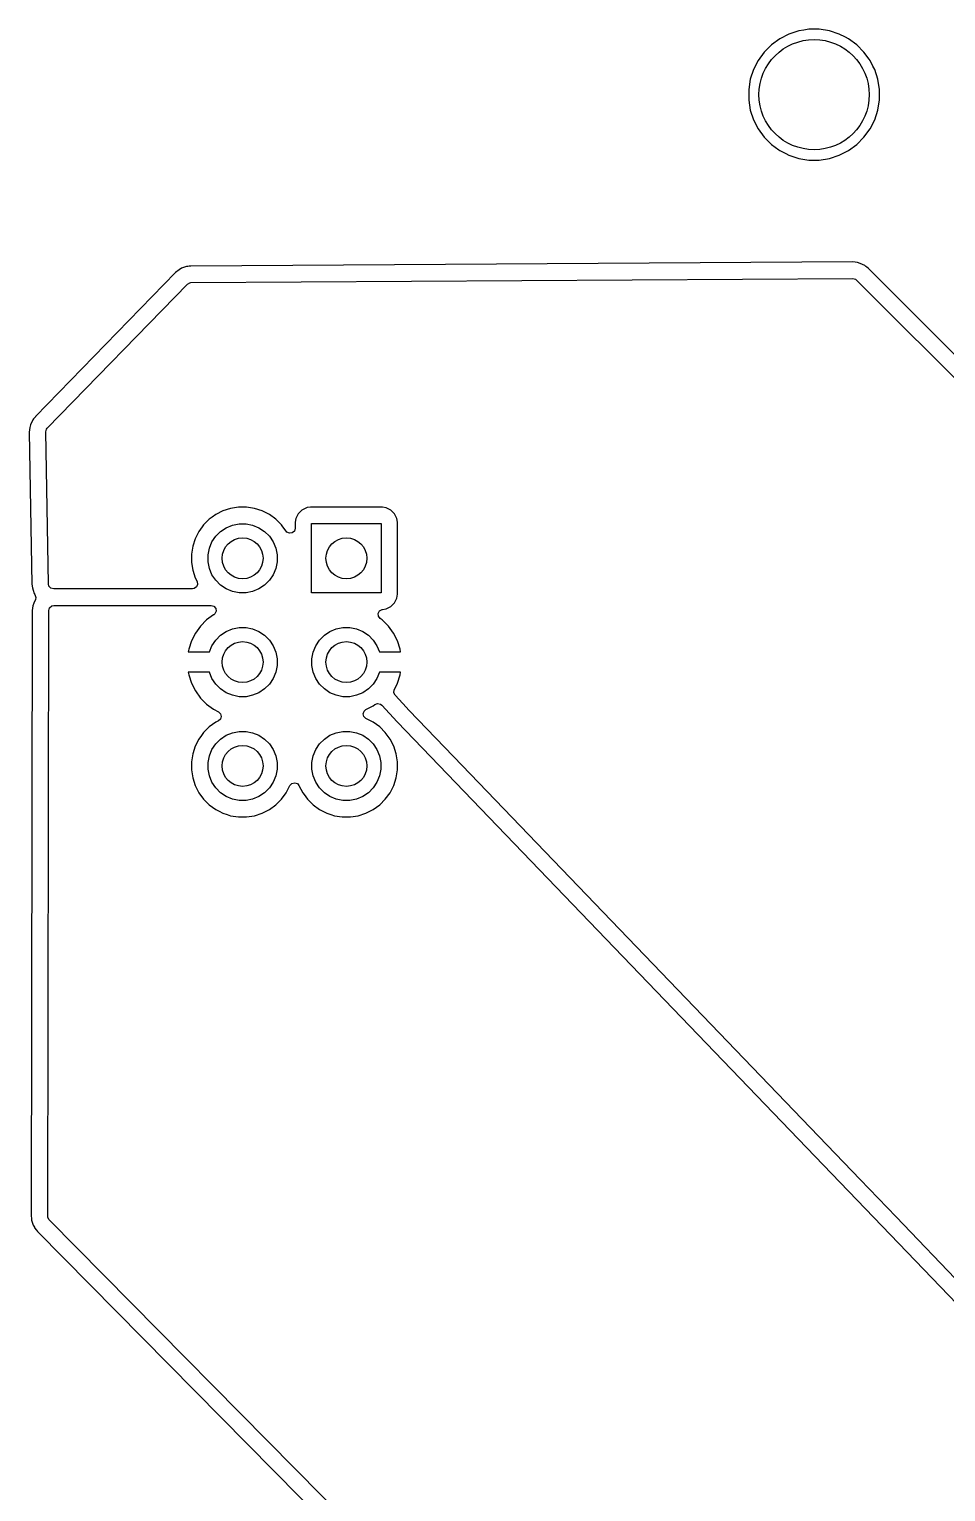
# Model space of a CAD drawing. Extents: x 0.71 to 7.56, y -5.16 to -0.79.
# Drawn here: x 5.858 to 6.741, y -3.846 to -2.437 of the extents above; entities that cross this region are included whole.
import ezdxf

# ---------------------------------------------------------------- set-up
doc = ezdxf.new("R2010")
doc.units = 0
doc.header["$MEASUREMENT"] = 0
doc.layers.add('BLACK', color=7, linetype='CONTINUOUS')

msp = doc.modelspace()

# ---------------------------------------------------------------- linework, layer by layer
at = {"layer": 'BLACK', "linetype": 'CONTINUOUS'}
for p, q in [((6.6092, -2.437), (6.6043, -2.4378)), ((6.6191, -2.437), (6.6092, -2.437)), ((6.6289, -2.4385), (6.6191, -2.437)), ((6.5811, -2.4461), (6.5731, -2.4519)), ((6.59, -2.4416), (6.5811, -2.4461)), ((6.5994, -2.4385), (6.59, -2.4416)), ((6.6043, -2.4378), (6.5994, -2.4385)), ((6.6384, -2.4416), (6.6289, -2.4385)), ((6.6444, -2.4447), (6.6384, -2.4416)), ((6.6472, -2.4461), (6.6444, -2.4447)), ((6.6552, -2.4519), (6.6472, -2.4461)), ((6.6472, -2.4461), (6.6472, -2.4461)), ((6.6472, -2.4461), (6.6472, -2.4461)), ((6.5661, -2.459), (6.5603, -2.467)), ((6.5731, -2.4519), (6.5661, -2.459)), ((6.5661, -2.459), (6.5661, -2.459)), ((6.5731, -2.4519), (6.5731, -2.4519)), ((6.6622, -2.459), (6.6552, -2.4519)), ((6.6552, -2.4519), (6.6552, -2.4519)), ((6.6673, -2.4659), (6.6622, -2.459)), ((6.6622, -2.459), (6.6622, -2.459)), ((6.5558, -2.4758), (6.5527, -2.4852)), ((6.5603, -2.467), (6.5558, -2.4758)), ((6.6681, -2.467), (6.6673, -2.4659)), ((6.6709, -2.4726), (6.6681, -2.467)), ((6.6726, -2.4758), (6.6709, -2.4726)), ((6.6756, -2.4852), (6.6726, -2.4758)), ((6.6726, -2.4758), (6.6726, -2.4758)), ((6.6726, -2.4758), (6.6726, -2.4758)), ((6.5527, -2.4852), (6.5512, -2.495)), ((6.5527, -2.4852), (6.5527, -2.4852)), ((6.6772, -2.495), (6.6756, -2.4852)), ((6.5512, -2.495), (6.5512, -2.505)), ((6.5512, -2.505), (6.5512, -2.5052)), ((6.5512, -2.5052), (6.5527, -2.5148)), ((6.6756, -2.5148), (6.6772, -2.505)), ((6.6772, -2.505), (6.6772, -2.495)), ((6.5527, -2.5148), (6.5558, -2.5242)), ((6.6726, -2.5242), (6.6756, -2.5148)), ((6.5558, -2.5242), (6.5603, -2.533)), ((6.5603, -2.533), (6.5661, -2.541)), ((6.6622, -2.541), (6.6681, -2.533)), ((6.6681, -2.533), (6.6726, -2.5242)), ((6.5661, -2.541), (6.5661, -2.541)), ((6.5661, -2.541), (6.5731, -2.5481)), ((6.5731, -2.5481), (6.5731, -2.5481)), ((6.5731, -2.5481), (6.5801, -2.5531)), ((6.6472, -2.5539), (6.6552, -2.5481)), ((6.6552, -2.5481), (6.6622, -2.541)), ((6.5801, -2.5531), (6.5811, -2.5539)), ((6.5811, -2.5539), (6.5868, -2.5568)), ((6.5868, -2.5568), (6.59, -2.5584)), ((6.59, -2.5584), (6.59, -2.5584)), ((6.59, -2.5584), (6.59, -2.5584)), ((6.59, -2.5584), (6.5994, -2.5615)), ((6.5994, -2.5615), (6.6092, -2.563)), ((6.6092, -2.563), (6.6092, -2.563)), ((6.6092, -2.563), (6.6191, -2.563)), ((6.6191, -2.563), (6.6289, -2.5615)), ((6.6191, -2.563), (6.6191, -2.563)), ((6.6289, -2.5615), (6.6384, -2.5584)), ((6.6384, -2.5584), (6.6472, -2.5539)), ((6.6514, -2.6612), (6.0138, -2.6651)), ((6.6559, -2.6618), (6.6514, -2.6612)), ((6.6514, -2.6612), (6.6514, -2.6612)), ((6.6514, -2.6612), (6.6514, -2.6612)), ((6.6586, -2.6626), (6.6559, -2.6618)), ((6.6559, -2.6618), (6.6559, -2.6618)), ((6.6559, -2.6618), (6.6559, -2.6618)), ((6.6559, -2.6618), (6.6559, -2.6618)), ((6.6631, -2.6647), (6.6586, -2.6626)), ((5.9989, -2.6714), (5.864, -2.8102)), ((6.0025, -2.6687), (5.9989, -2.6714)), ((6.0049, -2.6673), (6.0025, -2.6687)), ((6.0096, -2.6656), (6.0049, -2.6673)), ((6.0049, -2.6673), (6.0049, -2.6673)), ((6.0109, -2.6654), (6.0096, -2.6656)), ((6.0096, -2.6656), (6.0096, -2.6656)), ((6.012, -2.6652), (6.0109, -2.6654)), ((6.0138, -2.6651), (6.012, -2.6652)), ((6.6641, -2.6655), (6.6631, -2.6647)), ((6.6631, -2.6647), (6.6631, -2.6647)), ((6.665, -2.6661), (6.6641, -2.6655)), ((6.6663, -2.6673), (6.665, -2.6661)), ((6.8162, -2.8173), (6.6663, -2.6673)), ((6.6663, -2.6673), (6.6663, -2.6673)), ((6.6663, -2.6673), (6.6663, -2.6673)), ((5.8754, -2.8214), (6.0104, -2.6826)), ((6.0104, -2.6826), (6.0128, -2.6812)), ((6.0128, -2.6812), (6.0139, -2.6811)), ((6.0139, -2.6811), (6.6515, -2.6772)), ((6.6515, -2.6772), (6.6541, -2.6779)), ((6.6541, -2.6779), (6.655, -2.6786)), ((6.655, -2.6786), (6.811, -2.8346)), ((5.8594, -2.818), (5.8587, -2.8206)), ((5.8614, -2.8134), (5.8594, -2.818)), ((5.8594, -2.818), (5.8594, -2.818)), ((5.8622, -2.8124), (5.8614, -2.8134)), ((5.8614, -2.8134), (5.8614, -2.8134)), ((5.8628, -2.8116), (5.8622, -2.8124)), ((5.864, -2.8103), (5.8628, -2.8116)), ((5.864, -2.8102), (5.864, -2.8103)), ((5.8587, -2.8206), (5.8581, -2.8251)), ((5.8581, -2.8251), (5.8581, -2.8251)), ((5.8581, -2.8251), (5.8606, -2.9717)), ((5.8587, -2.8206), (5.8587, -2.8206)), ((5.8741, -2.8249), (5.8748, -2.8222)), ((5.8766, -2.9714), (5.8741, -2.8249)), ((5.8748, -2.8222), (5.8754, -2.8214)), ((6.0447, -2.9011), (6.0378, -2.9046)), ((6.0521, -2.8987), (6.0447, -2.9011)), ((6.0597, -2.8974), (6.0521, -2.8987)), ((6.0675, -2.8974), (6.0597, -2.8974)), ((6.0597, -2.8974), (6.0597, -2.8974)), ((6.0751, -2.8987), (6.0675, -2.8974)), ((6.0675, -2.8974), (6.0675, -2.8974)), ((6.0825, -2.9011), (6.0751, -2.8987)), ((6.0894, -2.9046), (6.0825, -2.9011)), ((6.1207, -2.9003), (6.1172, -2.9038)), ((6.1252, -2.898), (6.1207, -2.9003)), ((6.1207, -2.9003), (6.1207, -2.9003)), ((6.1207, -2.9003), (6.1207, -2.9003)), ((6.1257, -2.8979), (6.1252, -2.898)), ((6.1289, -2.8974), (6.1257, -2.8979)), ((6.1983, -2.8974), (6.1289, -2.8974)), ((6.202, -2.898), (6.1983, -2.8974)), ((6.2032, -2.8987), (6.202, -2.898)), ((6.2064, -2.9003), (6.2032, -2.8987)), ((6.21, -2.9038), (6.2064, -2.9003)), ((6.2064, -2.9003), (6.2064, -2.9003)), ((6.2064, -2.9003), (6.2064, -2.9003)), ((6.0246, -2.9165), (6.0215, -2.9209)), ((6.026, -2.9146), (6.0246, -2.9165)), ((6.0315, -2.9091), (6.026, -2.9146)), ((6.026, -2.9146), (6.026, -2.9146)), ((6.026, -2.9146), (6.026, -2.9146)), ((6.0342, -2.9072), (6.0315, -2.9091)), ((6.0315, -2.9091), (6.0315, -2.9091)), ((6.0315, -2.9091), (6.0315, -2.9091)), ((6.0378, -2.9046), (6.0342, -2.9072)), ((6.0478, -2.9172), (6.0539, -2.9147)), ((6.0539, -2.9147), (6.0603, -2.9134)), ((6.0603, -2.9134), (6.0669, -2.9134)), ((6.0669, -2.9134), (6.0733, -2.9147)), ((6.0733, -2.9147), (6.0794, -2.9172)), ((6.0957, -2.9091), (6.0894, -2.9046)), ((6.1011, -2.9146), (6.0957, -2.9091)), ((6.1025, -2.9165), (6.1011, -2.9146)), ((6.1055, -2.9206), (6.1025, -2.9165)), ((6.1149, -2.9083), (6.1144, -2.912)), ((6.1144, -2.912), (6.1144, -2.9178)), ((6.1172, -2.9038), (6.1149, -2.9083)), ((6.1172, -2.9038), (6.1172, -2.9038)), ((6.1301, -2.9801), (6.1301, -2.9132)), ((6.1301, -2.9132), (6.197, -2.9132)), ((6.197, -2.9132), (6.197, -2.9801)), ((6.2122, -2.9083), (6.21, -2.9038)), ((6.21, -2.9038), (6.21, -2.9038)), ((6.21, -2.9038), (6.21, -2.9038)), ((6.2128, -2.912), (6.2122, -2.9083)), ((6.2128, -2.9392), (6.2128, -2.912)), ((6.018, -2.9278), (6.0156, -2.9351)), ((6.0215, -2.9209), (6.018, -2.9278)), ((6.0341, -2.9309), (6.0377, -2.9254)), ((6.0377, -2.9254), (6.0424, -2.9208)), ((6.0424, -2.9208), (6.0478, -2.9172)), ((6.0794, -2.9172), (6.0848, -2.9208)), ((6.0848, -2.9208), (6.0895, -2.9254)), ((6.0895, -2.9254), (6.0931, -2.9309)), ((6.1063, -2.9215), (6.1055, -2.9206)), ((6.1088, -2.9226), (6.1063, -2.9215)), ((6.1115, -2.9222), (6.1088, -2.9226)), ((6.1136, -2.9204), (6.1115, -2.9222)), ((6.1144, -2.9178), (6.1136, -2.9204)), ((6.0156, -2.9351), (6.0144, -2.9428)), ((6.0144, -2.9428), (6.0144, -2.9506)), ((6.0303, -2.9434), (6.0316, -2.937)), ((6.0303, -2.95), (6.0303, -2.9434)), ((6.0316, -2.937), (6.0341, -2.9309)), ((6.0931, -2.9309), (6.0956, -2.937)), ((6.0956, -2.937), (6.0969, -2.9434)), ((6.0969, -2.9434), (6.0969, -2.95)), ((6.2128, -2.9814), (6.2128, -2.9392)), ((6.0144, -2.9506), (6.0156, -2.9582)), ((6.0156, -2.9582), (6.018, -2.9656)), ((6.0316, -2.9564), (6.0303, -2.95)), ((6.0341, -2.9625), (6.0316, -2.9564)), ((6.0956, -2.9564), (6.0931, -2.9625)), ((6.0969, -2.95), (6.0956, -2.9564)), ((5.8606, -2.9717), (5.8611, -2.9753)), ((5.8771, -2.9736), (5.8766, -2.9714)), ((6.018, -2.9656), (6.0197, -2.9691)), ((6.0202, -2.9718), (6.0192, -2.9743)), ((6.0197, -2.9691), (6.0202, -2.9718)), ((6.0377, -2.9679), (6.0341, -2.9625)), ((6.0424, -2.9725), (6.0377, -2.9679)), ((6.0478, -2.9762), (6.0424, -2.9725)), ((6.0848, -2.9725), (6.0794, -2.9762)), ((6.0895, -2.9679), (6.0848, -2.9725)), ((6.0931, -2.9625), (6.0895, -2.9679)), ((5.8611, -2.9753), (5.8617, -2.9775)), ((5.8617, -2.9775), (5.8617, -2.9775)), ((5.8617, -2.9775), (5.8628, -2.9805)), ((5.864, -2.9865), (5.8624, -2.9898)), ((5.8628, -2.9805), (5.8628, -2.9805)), ((5.8628, -2.9805), (5.8636, -2.9817)), ((5.8636, -2.9817), (5.8644, -2.9843)), ((5.8644, -2.9843), (5.864, -2.9865)), ((5.879, -2.9755), (5.8771, -2.9736)), ((5.8817, -2.9762), (5.879, -2.9755)), ((5.8818, -2.9762), (5.8817, -2.9762)), ((5.8817, -2.9762), (5.8817, -2.9762)), ((5.8817, -2.9762), (5.8817, -2.9762)), ((5.8817, -2.9762), (5.8817, -2.9762)), ((6.0154, -2.9762), (5.8818, -2.9762)), ((5.8818, -2.9762), (5.8818, -2.9762)), ((6.017, -2.9759), (6.0154, -2.9762)), ((6.0192, -2.9743), (6.017, -2.9759)), ((6.0539, -2.9787), (6.0478, -2.9762)), ((6.0603, -2.98), (6.0539, -2.9787)), ((6.0669, -2.98), (6.0603, -2.98)), ((6.0733, -2.9787), (6.0669, -2.98)), ((6.0794, -2.9762), (6.0733, -2.9787)), ((6.197, -2.9801), (6.1301, -2.9801)), ((6.21, -2.9895), (6.2122, -2.9851)), ((6.2122, -2.9851), (6.2128, -2.9814)), ((6.2122, -2.9851), (6.2122, -2.9851)), ((6.2122, -2.9851), (6.2122, -2.9851)), ((6.2128, -2.9814), (6.2128, -2.9814)), ((5.861, -2.997), (5.86, -3.5806)), ((5.8616, -2.9925), (5.861, -2.997)), ((5.861, -2.997), (5.861, -2.997)), ((5.8624, -2.9898), (5.8616, -2.9925)), ((5.8616, -2.9925), (5.8616, -2.9925)), ((5.876, -3.5807), (5.8769, -2.997)), ((5.8769, -2.997), (5.8777, -2.9944)), ((5.8777, -2.9944), (5.8798, -2.9926)), ((5.8798, -2.9926), (5.8818, -2.9921)), ((5.8818, -2.9921), (6.0333, -2.9921)), ((6.0333, -2.9921), (6.0359, -2.9929)), ((6.0358, -3.0012), (6.0357, -3.0012)), ((6.0369, -3.0002), (6.0358, -3.0012)), ((6.0359, -2.9929), (6.0377, -2.995)), ((6.0381, -2.9977), (6.0369, -3.0002)), ((6.0377, -2.995), (6.0381, -2.9977)), ((6.1943, -2.9998), (6.1956, -2.9973)), ((6.1945, -3.0025), (6.1943, -2.9998)), ((6.1956, -2.9973), (6.198, -2.996)), ((6.198, -2.996), (6.1983, -2.9959)), ((6.1983, -2.9959), (6.202, -2.9953)), ((6.202, -2.9953), (6.2064, -2.9931)), ((6.2064, -2.9931), (6.21, -2.9895)), ((6.023, -3.0121), (6.0181, -3.0188)), ((6.029, -3.0061), (6.023, -3.0121)), ((6.023, -3.0121), (6.023, -3.0121)), ((6.0357, -3.0012), (6.029, -3.0061)), ((6.029, -3.0061), (6.029, -3.0061)), ((6.0478, -3.0172), (6.0539, -3.0147)), ((6.0539, -3.0147), (6.0603, -3.0134)), ((6.0603, -3.0134), (6.0669, -3.0134)), ((6.0669, -3.0134), (6.0733, -3.0147)), ((6.0733, -3.0147), (6.0794, -3.0172)), ((6.1478, -3.0172), (6.1539, -3.0147)), ((6.1539, -3.0147), (6.1603, -3.0134)), ((6.1603, -3.0134), (6.1669, -3.0134)), ((6.1669, -3.0134), (6.1733, -3.0147)), ((6.1733, -3.0147), (6.1794, -3.0172)), ((6.1962, -3.0047), (6.1945, -3.0025)), ((6.1982, -3.0061), (6.1962, -3.0047)), ((6.2041, -3.0121), (6.1982, -3.0061)), ((6.1982, -3.0061), (6.1982, -3.0061)), ((6.209, -3.0188), (6.2041, -3.0121)), ((6.2041, -3.0121), (6.2041, -3.0121)), ((6.0143, -3.0263), (6.0117, -3.0342)), ((6.0181, -3.0188), (6.0143, -3.0263)), ((6.0341, -3.0309), (6.0377, -3.0254)), ((6.0377, -3.0254), (6.0424, -3.0208)), ((6.0424, -3.0208), (6.0478, -3.0172)), ((6.0794, -3.0172), (6.0848, -3.0208)), ((6.0848, -3.0208), (6.0895, -3.0254)), ((6.0895, -3.0254), (6.0931, -3.0309)), ((6.1341, -3.0309), (6.1377, -3.0254)), ((6.1377, -3.0254), (6.1424, -3.0208)), ((6.1424, -3.0208), (6.1478, -3.0172)), ((6.1794, -3.0172), (6.1848, -3.0208)), ((6.1848, -3.0208), (6.1895, -3.0254)), ((6.1895, -3.0254), (6.1931, -3.0309)), ((6.2128, -3.0263), (6.209, -3.0188)), ((6.2154, -3.0342), (6.2128, -3.0263)), ((6.0117, -3.0342), (6.0113, -3.0368)), ((6.0113, -3.0368), (6.0316, -3.0368)), ((6.0117, -3.0342), (6.0117, -3.0342)), ((6.0316, -3.0368), (6.0341, -3.0309)), ((6.0931, -3.0309), (6.0956, -3.037)), ((6.0956, -3.037), (6.0969, -3.0434)), ((6.0969, -3.0434), (6.0969, -3.05)), ((6.1303, -3.0434), (6.1316, -3.037)), ((6.1303, -3.05), (6.1303, -3.0434)), ((6.1316, -3.037), (6.1341, -3.0309)), ((6.1931, -3.0309), (6.1956, -3.0368)), ((6.1956, -3.0368), (6.2158, -3.0368)), ((6.2158, -3.0368), (6.2154, -3.0342)), ((6.2154, -3.0342), (6.2154, -3.0342)), ((6.0316, -3.0565), (6.0113, -3.0565)), ((6.0113, -3.0565), (6.0117, -3.0591)), ((6.0341, -3.0625), (6.0316, -3.0565)), ((6.0956, -3.0564), (6.0931, -3.0625)), ((6.0969, -3.05), (6.0956, -3.0564)), ((6.1316, -3.0564), (6.1303, -3.05)), ((6.1341, -3.0625), (6.1316, -3.0564)), ((6.1956, -3.0565), (6.1931, -3.0625)), ((6.2158, -3.0565), (6.1956, -3.0565)), ((6.2154, -3.0591), (6.2158, -3.0565)), ((6.0117, -3.0591), (6.0117, -3.0591)), ((6.0117, -3.0591), (6.0143, -3.0671)), ((6.0143, -3.0671), (6.0181, -3.0745)), ((6.0377, -3.0679), (6.0341, -3.0625)), ((6.0424, -3.0725), (6.0377, -3.0679)), ((6.0895, -3.0679), (6.0848, -3.0725)), ((6.0931, -3.0625), (6.0895, -3.0679)), ((6.1377, -3.0679), (6.1341, -3.0625)), ((6.1424, -3.0725), (6.1377, -3.0679)), ((6.1895, -3.0679), (6.1848, -3.0725)), ((6.1931, -3.0625), (6.1895, -3.0679)), ((6.2098, -3.0731), (6.2128, -3.0671)), ((6.2128, -3.0671), (6.2154, -3.0591)), ((6.2128, -3.0671), (6.2128, -3.0671)), ((6.2154, -3.0591), (6.2154, -3.0591)), ((6.0181, -3.0745), (6.023, -3.0813)), ((6.023, -3.0813), (6.023, -3.0813)), ((6.023, -3.0813), (6.029, -3.0872)), ((6.0478, -3.0762), (6.0424, -3.0725)), ((6.0539, -3.0787), (6.0478, -3.0762)), ((6.0603, -3.08), (6.0539, -3.0787)), ((6.0669, -3.08), (6.0603, -3.08)), ((6.0733, -3.0787), (6.0669, -3.08)), ((6.0794, -3.0762), (6.0733, -3.0787)), ((6.0848, -3.0725), (6.0794, -3.0762)), ((6.1478, -3.0762), (6.1424, -3.0725)), ((6.1539, -3.0787), (6.1478, -3.0762)), ((6.1603, -3.08), (6.1539, -3.0787)), ((6.1669, -3.08), (6.1603, -3.08)), ((6.1733, -3.0787), (6.1669, -3.08)), ((6.1794, -3.0762), (6.1733, -3.0787)), ((6.1848, -3.0725), (6.1794, -3.0762)), ((6.2093, -3.0762), (6.2096, -3.0735)), ((6.2105, -3.0787), (6.2093, -3.0762)), ((6.2096, -3.0735), (6.2098, -3.0731)), ((6.2179, -3.0866), (6.2105, -3.0787)), ((6.029, -3.0872), (6.029, -3.0872)), ((6.029, -3.0872), (6.0357, -3.0921)), ((6.0357, -3.0921), (6.0404, -3.0945)), ((6.0404, -3.0945), (6.0424, -3.0964)), ((6.0431, -3.0991), (6.0422, -3.1017)), ((6.0424, -3.0964), (6.0431, -3.0991)), ((6.1798, -3.0965), (6.1807, -3.0939)), ((6.1804, -3.0991), (6.1798, -3.0965)), ((6.1824, -3.101), (6.1804, -3.0991)), ((6.1807, -3.0939), (6.1824, -3.0923)), ((6.1824, -3.0923), (6.1894, -3.0888)), ((6.1894, -3.0888), (6.1911, -3.0875)), ((6.1894, -3.0888), (6.1894, -3.0888)), ((6.1911, -3.0875), (6.1937, -3.0866)), ((6.1937, -3.0866), (6.1964, -3.0872)), ((6.1964, -3.0872), (6.1976, -3.0881)), ((6.1976, -3.0881), (6.2126, -3.1043)), ((6.2242, -3.0933), (6.2179, -3.0866)), ((6.2242, -3.0934), (6.2242, -3.0933)), ((6.275, -3.1462), (6.2242, -3.0934)), ((6.0315, -3.1091), (6.026, -3.1146)), ((6.0346, -3.1068), (6.0315, -3.1091)), ((6.0315, -3.1091), (6.0315, -3.1091)), ((6.0315, -3.1091), (6.0315, -3.1091)), ((6.0378, -3.1046), (6.0346, -3.1068)), ((6.0404, -3.1032), (6.0378, -3.1046)), ((6.0422, -3.1017), (6.0404, -3.1032)), ((6.0539, -3.1147), (6.0603, -3.1134)), ((6.0603, -3.1134), (6.0669, -3.1134)), ((6.0669, -3.1134), (6.0733, -3.1147)), ((6.1539, -3.1147), (6.1603, -3.1134)), ((6.1603, -3.1134), (6.1669, -3.1134)), ((6.1669, -3.1134), (6.1733, -3.1147)), ((6.1894, -3.1046), (6.1824, -3.101)), ((6.1925, -3.1068), (6.1894, -3.1046)), ((6.1957, -3.1091), (6.1925, -3.1068)), ((6.2011, -3.1146), (6.1957, -3.1091)), ((6.2126, -3.1043), (6.2126, -3.1043)), ((6.2126, -3.1043), (6.2126, -3.1043)), ((6.2126, -3.1043), (6.752, -3.6654)), ((6.018, -3.1278), (6.0156, -3.1351)), ((6.0215, -3.1209), (6.018, -3.1278)), ((6.0241, -3.1173), (6.0215, -3.1209)), ((6.026, -3.1146), (6.0241, -3.1173)), ((6.026, -3.1146), (6.026, -3.1146)), ((6.026, -3.1146), (6.026, -3.1146)), ((6.0341, -3.1309), (6.0377, -3.1254)), ((6.0377, -3.1254), (6.0424, -3.1208)), ((6.0424, -3.1208), (6.0478, -3.1172)), ((6.0478, -3.1172), (6.0539, -3.1147)), ((6.0733, -3.1147), (6.0794, -3.1172)), ((6.0794, -3.1172), (6.0848, -3.1208)), ((6.0848, -3.1208), (6.0895, -3.1254)), ((6.0895, -3.1254), (6.0931, -3.1309)), ((6.1341, -3.1309), (6.1377, -3.1254)), ((6.1377, -3.1254), (6.1424, -3.1208)), ((6.1424, -3.1208), (6.1478, -3.1172)), ((6.1478, -3.1172), (6.1539, -3.1147)), ((6.1733, -3.1147), (6.1794, -3.1172)), ((6.1794, -3.1172), (6.1848, -3.1208)), ((6.1848, -3.1208), (6.1895, -3.1254)), ((6.1895, -3.1254), (6.1931, -3.1309)), ((6.2057, -3.1209), (6.2011, -3.1146)), ((6.2092, -3.1278), (6.2057, -3.1209)), ((6.2116, -3.1351), (6.2092, -3.1278)), ((6.0156, -3.1351), (6.0144, -3.1428)), ((6.0303, -3.1434), (6.0316, -3.137)), ((6.0316, -3.137), (6.0341, -3.1309)), ((6.0931, -3.1309), (6.0956, -3.137)), ((6.0956, -3.137), (6.0969, -3.1434)), ((6.1303, -3.1434), (6.1316, -3.137)), ((6.1316, -3.137), (6.1341, -3.1309)), ((6.1931, -3.1309), (6.1956, -3.137)), ((6.1956, -3.137), (6.1969, -3.1434)), ((6.2128, -3.1428), (6.2116, -3.1351)), ((6.0144, -3.1428), (6.0144, -3.1506)), ((6.0144, -3.1506), (6.0156, -3.1582)), ((6.0303, -3.15), (6.0303, -3.1434)), ((6.0316, -3.1564), (6.0303, -3.15)), ((6.0969, -3.15), (6.0956, -3.1564)), ((6.0969, -3.1434), (6.0969, -3.15)), ((6.1303, -3.15), (6.1303, -3.1434)), ((6.1316, -3.1564), (6.1303, -3.15)), ((6.1969, -3.15), (6.1956, -3.1564)), ((6.1969, -3.1434), (6.1969, -3.15)), ((6.2116, -3.1582), (6.2128, -3.1506)), ((6.2128, -3.1506), (6.2128, -3.1428)), ((6.6585, -3.5451), (6.275, -3.1462)), ((6.0156, -3.1582), (6.018, -3.1656)), ((6.018, -3.1656), (6.0215, -3.1725)), ((6.0341, -3.1625), (6.0316, -3.1564)), ((6.0377, -3.1679), (6.0341, -3.1625)), ((6.0424, -3.1725), (6.0377, -3.1679)), ((6.0895, -3.1679), (6.0848, -3.1725)), ((6.0931, -3.1625), (6.0895, -3.1679)), ((6.0956, -3.1564), (6.0931, -3.1625)), ((6.1057, -3.1725), (6.1092, -3.1656)), ((6.1092, -3.1655), (6.1111, -3.1635)), ((6.1092, -3.1656), (6.1092, -3.1655)), ((6.1111, -3.1635), (6.1138, -3.1629)), ((6.1138, -3.1629), (6.1164, -3.1638)), ((6.1164, -3.1638), (6.1179, -3.1655)), ((6.1179, -3.1655), (6.1215, -3.1725)), ((6.1341, -3.1625), (6.1316, -3.1564)), ((6.1377, -3.1679), (6.1341, -3.1625)), ((6.1424, -3.1725), (6.1377, -3.1679)), ((6.1895, -3.1679), (6.1848, -3.1725)), ((6.1931, -3.1625), (6.1895, -3.1679)), ((6.1956, -3.1564), (6.1931, -3.1625)), ((6.2057, -3.1725), (6.2092, -3.1656)), ((6.2092, -3.1656), (6.2116, -3.1582)), ((6.0215, -3.1725), (6.0215, -3.1725)), ((6.0215, -3.1725), (6.026, -3.1787)), ((6.026, -3.1787), (6.0315, -3.1842)), ((6.0315, -3.1842), (6.0378, -3.1888)), ((6.0478, -3.1762), (6.0424, -3.1725)), ((6.0539, -3.1787), (6.0478, -3.1762)), ((6.0603, -3.18), (6.0539, -3.1787)), ((6.0669, -3.18), (6.0603, -3.18)), ((6.0733, -3.1787), (6.0669, -3.18)), ((6.0794, -3.1762), (6.0733, -3.1787)), ((6.0848, -3.1725), (6.0794, -3.1762)), ((6.0894, -3.1888), (6.0957, -3.1842)), ((6.0957, -3.1842), (6.1011, -3.1787)), ((6.1011, -3.1787), (6.1057, -3.1725)), ((6.1215, -3.1725), (6.1228, -3.1744)), ((6.1228, -3.1744), (6.126, -3.1787)), ((6.126, -3.1787), (6.1315, -3.1842)), ((6.1315, -3.1842), (6.1378, -3.1888)), ((6.1478, -3.1762), (6.1424, -3.1725)), ((6.1539, -3.1787), (6.1478, -3.1762)), ((6.1603, -3.18), (6.1539, -3.1787)), ((6.1669, -3.18), (6.1603, -3.18)), ((6.1733, -3.1787), (6.1669, -3.18)), ((6.1794, -3.1762), (6.1733, -3.1787)), ((6.1848, -3.1725), (6.1794, -3.1762)), ((6.1894, -3.1888), (6.1957, -3.1842)), ((6.1957, -3.1842), (6.2011, -3.1787)), ((6.2011, -3.1787), (6.2057, -3.1725)), ((6.0378, -3.1888), (6.041, -3.1904)), ((6.041, -3.1904), (6.0447, -3.1923)), ((6.0447, -3.1923), (6.0447, -3.1923)), ((6.0447, -3.1923), (6.0447, -3.1923)), ((6.0447, -3.1923), (6.0486, -3.1936)), ((6.0486, -3.1936), (6.0521, -3.1947)), ((6.0521, -3.1947), (6.0597, -3.1959)), ((6.0597, -3.1959), (6.0597, -3.1959)), ((6.0597, -3.1959), (6.0675, -3.1959)), ((6.0675, -3.1959), (6.0751, -3.1947)), ((6.0751, -3.1947), (6.0825, -3.1923)), ((6.0825, -3.1923), (6.0894, -3.1888)), ((6.1378, -3.1888), (6.141, -3.1904)), ((6.141, -3.1904), (6.1447, -3.1923)), ((6.1447, -3.1923), (6.1447, -3.1923)), ((6.1447, -3.1923), (6.1447, -3.1923)), ((6.1447, -3.1923), (6.1486, -3.1936)), ((6.1486, -3.1936), (6.1521, -3.1947)), ((6.1521, -3.1947), (6.1597, -3.1959)), ((6.1597, -3.1959), (6.1597, -3.1959)), ((6.1597, -3.1959), (6.1675, -3.1959)), ((6.1675, -3.1959), (6.1751, -3.1947)), ((6.1751, -3.1947), (6.1825, -3.1923)), ((6.1825, -3.1923), (6.1894, -3.1888)), ((6.6931, -3.5811), (6.6585, -3.5451)), ((5.86, -3.5806), (5.86, -3.5806)), ((5.86, -3.5806), (5.8601, -3.5823)), ((5.8601, -3.5823), (5.8601, -3.5823)), ((5.8601, -3.5823), (5.8602, -3.5833)), ((5.8602, -3.5833), (5.8604, -3.5845)), ((5.8604, -3.5845), (5.862, -3.5893)), ((5.862, -3.5893), (5.863, -3.5911)), ((5.863, -3.5911), (5.8633, -3.5917)), ((5.8633, -3.5917), (5.8651, -3.5941)), ((5.8761, -3.5817), (5.876, -3.5807)), ((5.8774, -3.5841), (5.8761, -3.5817)), ((6.7301, -4.4466), (5.8774, -3.5841)), ((6.7573, -3.6479), (6.6931, -3.5811)), ((5.8651, -3.5941), (5.866, -3.5953)), ((5.866, -3.5953), (6.5827, -4.3202))]:
    msp.add_line(p, q, dxfattribs=at)
at = {"layer": 'BLACK'}
for centre, radius in [((6.6142, -2.5), 0.0531), ((6.0636, -2.9467), 0.0197), ((6.1636, -2.9467), 0.0197), ((6.0636, -3.0467), 0.0197), ((6.1636, -3.0467), 0.0197), ((6.0636, -3.1467), 0.0197), ((6.1636, -3.1467), 0.0197)]:
    msp.add_circle(centre, radius, dxfattribs=at)

doc.saveas('drawing.dxf')
